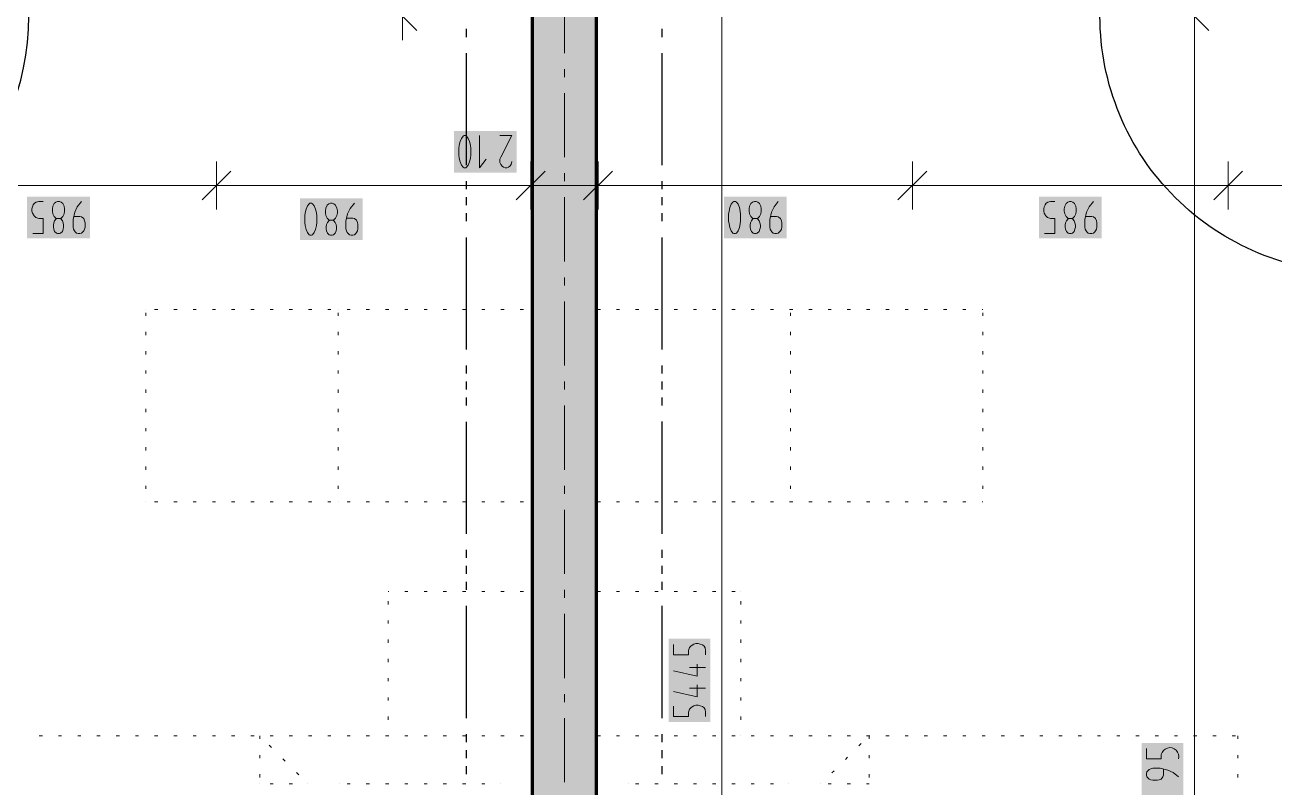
# Model space of a CAD drawing. Header units: millimetres. Extents: x 0 to 594, y 0 to 420.
# Drawn here: x 273.87 to 313.28, y 182.68 to 206.72 of the extents above; entities that cross this region are included whole.
import ezdxf

# ---------------------------------------------------------------- set-up
doc = ezdxf.new("R2010")
doc.units = ezdxf.units.MM
doc.header["$LTSCALE"] = 8
for name, color, linetype in [('PDF_Dvere', 7, 'Continuous'), ('PDF_Koty delkove', 7, 'Continuous'), ('PDF_Nabytek', 7, 'Continuous'), ('PDF_Osy hlavni', 7, 'Continuous'), ('PDF_Pozarni useky', 7, 'Continuous'), ('PDF_Steny obvodove nosne', 7, 'Continuous')]:
    doc.layers.add(name, color=color, linetype=linetype)

msp = doc.modelspace()

# ---------------------------------------------------------------- linework, layer by layer
at = {"layer": 'PDF_Dvere', "lineweight": 25}
for points in [[(265.927, 206.995), (265.905, 206.995), (265.905, 198.908, 0.414213), (273.993, 206.995)], [(315.06, 206.995), (315.847, 206.995), (315.847, 198.908, -0.414214), (307.76, 206.995), (308.236, 206.995)]]:
    msp.add_lwpolyline(points, format="xyb", dxfattribs=at)
at = {"layer": 'PDF_Koty delkove', "lineweight": 18}
for points in [[(295.834, 154.678), (295.834, 158.52), (295.834, 177.255), (295.834, 212.435), (295.834, 213.567), (295.834, 215.033), (295.834, 217.041), (295.834, 236.566), (295.834, 243.694)], [(310.74, 158.52), (310.74, 197.784), (310.74, 206.995), (310.74, 208.461), (310.74, 238.437), (310.74, 241.166), (310.74, 243.694)], [(286.225, 206.541), (285.315, 207.45)], [(311.194, 206.541), (310.285, 207.45)], [(285.77, 206.995), (285.77, 206.237)], [(288.197, 203.225), (288.197, 202.214), (288.412, 202.483)], [(288.845, 203.225), (289.223, 203.225), (288.872, 202.551), (288.845, 202.483), (288.845, 202.382), (288.872, 202.315), (288.912, 202.265), (288.953, 202.23), (289.007, 202.214), (289.06, 202.214), (289.115, 202.23), (289.155, 202.265), (289.196, 202.315), (289.223, 202.415)], [(279.907, 202.413), (279.907, 201.655), (279.907, 200.896)], [(289.815, 202.413), (289.815, 201.655), (289.815, 200.896)], [(291.938, 202.413), (291.938, 201.655), (291.938, 200.896)], [(301.845, 202.413), (301.845, 201.655), (301.845, 200.896)], [(311.803, 202.413), (311.803, 201.655), (311.803, 200.896)], [(280.362, 202.11), (279.452, 201.2)], [(290.27, 202.11), (289.36, 201.2)], [(292.393, 202.11), (291.483, 201.2)], [(302.3, 202.11), (301.39, 201.2)], [(312.258, 202.11), (311.349, 201.2)], [(263.883, 201.655), (269.949, 201.655), (279.907, 201.655), (289.815, 201.655), (291.938, 201.655), (301.845, 201.655), (311.577, 201.655), (311.803, 201.655), (315.358, 201.655), (317.869, 201.655), (318.628, 201.655)], [(274.118, 200.138), (274.442, 200.138), (274.442, 200.609), (274.306, 200.609), (274.212, 200.644), (274.158, 200.694), (274.105, 200.778), (274.091, 200.845), (274.091, 200.913), (274.105, 200.98), (274.131, 201.047), (274.172, 201.098), (274.225, 201.132), (274.306, 201.149)], [(274.306, 201.149), (274.442, 201.149)], [(274.753, 200.761), (274.792, 200.677), (274.847, 200.626), (274.873, 200.609), (274.982, 200.609), (275.009, 200.626), (275.063, 200.677), (275.103, 200.761), (275.117, 200.845), (275.117, 200.913), (275.103, 200.996), (275.063, 201.081), (275.009, 201.132), (274.954, 201.149), (274.901, 201.149), (274.847, 201.132), (274.792, 201.081), (274.753, 200.996), (274.739, 200.913)], [(275.657, 201.149), (275.521, 200.98), (275.44, 200.811), (275.387, 200.576), (275.387, 200.339), (275.401, 200.273), (275.427, 200.222), (275.454, 200.189), (275.495, 200.154), (275.549, 200.138), (275.602, 200.138), (275.657, 200.154), (275.697, 200.189), (275.724, 200.222), (275.751, 200.273), (275.765, 200.339), (275.765, 200.475), (275.751, 200.542), (275.724, 200.609), (275.657, 200.66), (275.602, 200.677), (275.414, 200.677)], [(284.259, 201.096), (284.124, 200.927), (284.042, 200.758), (283.989, 200.523), (283.989, 200.286), (284.003, 200.219), (284.03, 200.169), (284.056, 200.136)], [(296.054, 200.744), (296.054, 200.542), (296.068, 200.441), (296.095, 200.323), (296.135, 200.222), (296.189, 200.154), (296.216, 200.138), (296.27, 200.138), (296.297, 200.154), (296.351, 200.222), (296.391, 200.323), (296.419, 200.441), (296.432, 200.542), (296.432, 200.744), (296.419, 200.845), (296.391, 200.963), (296.351, 201.064), (296.297, 201.132), (296.27, 201.149), (296.216, 201.149), (296.189, 201.132)], [(296.189, 201.132), (296.135, 201.064), (296.095, 200.963), (296.068, 200.845), (296.054, 200.744)], [(297.067, 200.761), (297.08, 200.845), (297.08, 200.913), (297.067, 200.996), (297.026, 201.081), (296.972, 201.132), (296.918, 201.149), (296.864, 201.149), (296.81, 201.132), (296.756, 201.081), (296.716, 200.996), (296.702, 200.913)], [(297.62, 201.149), (297.485, 200.98), (297.404, 200.811), (297.35, 200.576), (297.35, 200.339), (297.364, 200.273), (297.391, 200.222), (297.417, 200.189), (297.458, 200.154), (297.512, 200.138), (297.566, 200.138), (297.62, 200.154), (297.66, 200.189), (297.687, 200.222), (297.715, 200.273), (297.729, 200.339), (297.729, 200.475), (297.715, 200.542), (297.687, 200.609), (297.62, 200.66), (297.566, 200.677), (297.377, 200.677)], [(306.014, 200.138), (306.338, 200.138), (306.338, 200.609), (306.202, 200.609), (306.109, 200.644), (306.054, 200.694), (306.001, 200.778), (305.987, 200.845), (305.987, 200.913), (306.001, 200.98), (306.027, 201.047), (306.068, 201.098), (306.121, 201.132), (306.202, 201.149), (306.338, 201.149)], [(307.553, 201.149), (307.418, 200.98), (307.337, 200.811), (307.283, 200.576), (307.283, 200.339)], [(274.739, 200.913), (274.739, 200.845), (274.753, 200.761)], [(274.982, 200.609), (275.009, 200.592), (275.049, 200.542), (275.076, 200.475), (275.09, 200.407), (275.09, 200.339), (275.076, 200.273), (275.049, 200.205), (274.995, 200.154), (274.954, 200.138), (274.901, 200.138), (274.86, 200.154), (274.806, 200.205), (274.779, 200.273), (274.766, 200.339), (274.766, 200.407), (274.779, 200.475), (274.806, 200.542), (274.847, 200.592), (274.873, 200.609)], [(284.056, 200.136), (284.097, 200.101), (284.151, 200.085), (284.205, 200.085), (284.259, 200.101), (284.299, 200.136), (284.326, 200.169), (284.354, 200.219), (284.367, 200.286), (284.367, 200.422), (284.354, 200.488), (284.326, 200.556), (284.259, 200.607), (284.205, 200.624), (284.016, 200.624)], [(296.702, 200.913), (296.702, 200.845), (296.716, 200.761), (296.756, 200.677), (296.81, 200.626), (296.837, 200.609), (296.945, 200.609), (296.972, 200.626), (297.026, 200.677), (297.067, 200.761)], [(296.945, 200.609), (296.972, 200.592), (297.012, 200.542), (297.039, 200.475), (297.053, 200.407), (297.053, 200.339), (297.039, 200.273), (297.012, 200.205), (296.958, 200.154), (296.918, 200.138), (296.864, 200.138), (296.824, 200.154), (296.769, 200.205), (296.743, 200.273), (296.729, 200.339), (296.729, 200.407), (296.743, 200.475), (296.769, 200.542), (296.81, 200.592), (296.837, 200.609)], [(306.676, 200.273), (306.662, 200.339), (306.662, 200.407), (306.676, 200.475), (306.702, 200.542), (306.743, 200.592), (306.77, 200.609)], [(306.878, 200.609), (306.905, 200.592), (306.945, 200.542), (306.972, 200.475), (306.986, 200.407), (306.986, 200.339), (306.972, 200.273), (306.945, 200.205), (306.891, 200.154), (306.851, 200.138), (306.797, 200.138), (306.757, 200.154), (306.702, 200.205), (306.676, 200.273)], [(307.283, 200.339), (307.297, 200.273), (307.324, 200.222), (307.35, 200.189), (307.391, 200.154), (307.445, 200.138), (307.499, 200.138), (307.553, 200.154), (307.593, 200.189), (307.62, 200.222), (307.648, 200.273), (307.661, 200.339), (307.661, 200.475), (307.648, 200.542), (307.62, 200.609), (307.553, 200.66), (307.499, 200.677), (307.31, 200.677)], [(283.584, 200.556), (283.611, 200.539), (283.651, 200.488), (283.678, 200.422), (283.692, 200.354), (283.692, 200.286), (283.678, 200.219), (283.651, 200.152), (283.597, 200.101), (283.556, 200.085), (283.503, 200.085), (283.462, 200.101), (283.408, 200.152), (283.381, 200.219), (283.368, 200.286), (283.368, 200.354), (283.381, 200.422)], [(283.381, 200.422), (283.408, 200.488), (283.449, 200.539), (283.475, 200.556)], [(294.318, 187.178), (294.318, 186.854), (294.789, 186.854), (294.789, 186.989), (294.823, 187.083), (294.874, 187.137), (294.957, 187.191), (295.024, 187.205), (295.092, 187.205), (295.16, 187.191), (295.226, 187.164), (295.277, 187.124), (295.311, 187.07), (295.328, 186.989), (295.328, 186.854)], [(295.059, 186.557), (295.059, 186.178), (294.318, 186.341)], [(295.328, 186.449), (294.823, 186.449)], [(295.059, 185.908), (295.059, 185.53), (294.318, 185.693)], [(295.328, 185.801), (294.823, 185.801)], [(294.318, 185.234), (294.318, 184.91), (294.789, 184.91), (294.789, 185.045), (294.823, 185.139), (294.874, 185.193), (294.957, 185.247), (295.024, 185.26), (295.092, 185.26), (295.16, 185.247), (295.226, 185.22), (295.277, 185.179), (295.311, 185.126), (295.328, 185.045), (295.328, 184.91)], [(310.234, 183.001), (310.065, 183.136), (309.896, 183.217), (309.661, 183.271), (309.424, 183.271), (309.358, 183.257), (309.307, 183.23), (309.274, 183.204), (309.239, 183.163), (309.223, 183.109), (309.223, 183.055), (309.239, 183.001), (309.274, 182.961), (309.307, 182.934), (309.358, 182.906), (309.424, 182.893), (309.56, 182.893), (309.626, 182.906), (309.694, 182.934), (309.745, 183.001), (309.762, 183.055), (309.762, 183.244)]]:
    msp.add_lwpolyline(points, dxfattribs=at)
for points in [[(287.549, 202.82), (287.549, 202.617), (287.563, 202.517), (287.589, 202.399), (287.63, 202.298), (287.683, 202.23), (287.711, 202.214), (287.764, 202.214), (287.792, 202.23), (287.845, 202.298), (287.886, 202.399), (287.913, 202.517), (287.927, 202.617), (287.927, 202.82), (287.913, 202.921), (287.886, 203.039), (287.845, 203.14), (287.792, 203.208), (287.764, 203.225), (287.711, 203.225), (287.683, 203.208), (287.63, 203.14), (287.589, 203.039), (287.563, 202.921)], [(282.693, 200.691), (282.693, 200.488), (282.707, 200.388), (282.733, 200.27), (282.774, 200.169), (282.827, 200.101), (282.855, 200.085), (282.908, 200.085), (282.936, 200.101), (282.989, 200.169), (283.03, 200.27), (283.057, 200.388), (283.071, 200.488), (283.071, 200.691), (283.057, 200.792), (283.03, 200.91), (282.989, 201.011), (282.936, 201.079), (282.908, 201.096), (282.855, 201.096), (282.827, 201.079), (282.774, 201.011), (282.733, 200.91), (282.707, 200.792)], [(283.341, 200.859), (283.341, 200.792), (283.355, 200.708), (283.394, 200.624), (283.449, 200.573), (283.475, 200.556), (283.584, 200.556), (283.611, 200.573), (283.665, 200.624), (283.706, 200.708), (283.719, 200.792), (283.719, 200.859), (283.706, 200.943), (283.665, 201.028), (283.611, 201.079), (283.556, 201.096), (283.503, 201.096), (283.449, 201.079), (283.394, 201.028), (283.355, 200.943)], [(306.635, 200.913), (306.635, 200.845), (306.649, 200.761), (306.689, 200.677), (306.743, 200.626), (306.77, 200.609), (306.878, 200.609), (306.905, 200.626), (306.959, 200.677), (307, 200.761), (307.013, 200.845), (307.013, 200.913), (307, 200.996), (306.959, 201.081), (306.905, 201.132), (306.851, 201.149), (306.797, 201.149), (306.743, 201.132), (306.689, 201.081), (306.649, 200.996)]]:
    msp.add_lwpolyline(points, close=True, dxfattribs=at)
msp.add_lwpolyline([(309.223, 183.892), (309.223, 183.568), (309.694, 183.568), (309.694, 183.703, -1.034077), (310.234, 183.568)], format="xyb", dxfattribs=at)
at = {"layer": 'PDF_Koty delkove', "color": 7, "lineweight": 18, "true_color": 0xffffff, "transparency": 33554559}
for points in [[(289.375, 203.377), (287.397, 203.377), (289.375, 202.062), (287.397, 202.062)], [(275.917, 201.301), (273.939, 201.301), (275.917, 199.987), (273.939, 199.987)], [(284.519, 201.248), (282.542, 201.248), (284.519, 199.933), (282.542, 199.933)], [(297.88, 201.301), (295.903, 201.301), (297.88, 199.987), (295.903, 199.987)], [(307.813, 201.301), (305.836, 201.301), (307.813, 199.987), (305.836, 199.987)], [(295.48, 184.73), (295.48, 187.356), (294.166, 184.73), (294.166, 187.356)], [(310.386, 181.445), (310.386, 184.07), (309.071, 181.445), (309.071, 184.07)]]:
    msp.add_solid(points, dxfattribs=at)
at = {"layer": 'PDF_Nabytek', "lineweight": 13}
for points in [[(277.683, 197.745), (277.683, 197.745)], [(277.683, 197.745), (277.683, 197.745)], [(277.683, 197.745), (277.683, 197.745)], [(277.683, 197.541), (277.683, 197.642)], [(277.683, 197.541), (277.683, 197.642)], [(278.059, 197.745), (277.958, 197.745)], [(278.666, 197.745), (278.565, 197.745)], [(279.272, 197.745), (279.171, 197.745)], [(279.879, 197.745), (279.778, 197.745)], [(280.485, 197.745), (280.384, 197.745)], [(281.092, 197.745), (280.991, 197.745)], [(281.699, 197.745), (281.597, 197.745)], [(282.305, 197.745), (282.204, 197.745)], [(282.912, 197.745), (282.811, 197.745)], [(283.518, 197.745), (283.417, 197.745)], [(283.749, 197.745), (283.749, 197.745)], [(283.749, 197.541), (283.749, 197.642)], [(284.125, 197.745), (284.024, 197.745)], [(284.731, 197.745), (284.63, 197.745)], [(285.338, 197.745), (285.237, 197.745)], [(285.945, 197.745), (285.843, 197.745)], [(286.551, 197.745), (286.45, 197.745)], [(287.158, 197.745), (287.057, 197.745)], [(287.764, 197.745), (287.663, 197.745)], [(288.371, 197.745), (288.27, 197.745)], [(288.977, 197.745), (288.876, 197.745)], [(289.584, 197.745), (289.483, 197.745)], [(289.815, 197.745), (289.815, 197.745)], [(292.01, 197.745), (291.938, 197.745)], [(291.938, 197.745), (291.938, 197.745)], [(292.617, 197.745), (292.516, 197.745)], [(293.224, 197.745), (293.122, 197.745)], [(293.83, 197.745), (293.729, 197.745)], [(294.437, 197.745), (294.336, 197.745)], [(295.043, 197.745), (294.942, 197.745)], [(295.65, 197.745), (295.549, 197.745)], [(296.256, 197.745), (296.155, 197.745)], [(296.863, 197.745), (296.762, 197.745)], [(297.47, 197.745), (297.369, 197.745)], [(298.076, 197.745), (297.975, 197.745)], [(298.004, 197.745), (298.004, 197.745)], [(298.004, 197.541), (298.004, 197.642)], [(298.683, 197.745), (298.582, 197.745)], [(299.289, 197.745), (299.188, 197.745)], [(299.896, 197.745), (299.795, 197.745)], [(300.503, 197.745), (300.401, 197.745)], [(301.109, 197.745), (301.008, 197.745)], [(301.716, 197.745), (301.615, 197.745)], [(302.322, 197.745), (302.221, 197.745)], [(302.929, 197.745), (302.828, 197.745)], [(303.535, 197.745), (303.434, 197.745)], [(304.069, 197.745), (304.041, 197.745)], [(304.069, 197.745), (304.069, 197.745)], [(304.069, 197.745), (304.069, 197.745)], [(304.069, 197.745), (304.069, 197.745)], [(304.069, 197.541), (304.069, 197.642), (304.069, 197.541)], [(277.683, 196.934), (277.683, 197.035), (277.683, 196.934)], [(283.749, 196.934), (283.749, 197.035)], [(298.004, 196.934), (298.004, 197.035)], [(304.069, 196.934), (304.069, 197.035), (304.069, 196.934)], [(277.683, 196.327), (277.683, 196.429), (277.683, 196.327)], [(283.749, 196.327), (283.749, 196.429)], [(298.004, 196.327), (298.004, 196.429)], [(304.069, 196.327), (304.069, 196.429)], [(304.069, 196.327), (304.069, 196.429)], [(277.683, 195.721), (277.683, 195.822), (277.683, 195.721)], [(283.749, 195.721), (283.749, 195.822)], [(298.004, 195.721), (298.004, 195.822)], [(304.069, 195.721), (304.069, 195.822)], [(304.069, 195.721), (304.069, 195.822)], [(277.683, 195.114), (277.683, 195.215)], [(277.683, 195.114), (277.683, 195.215)], [(283.749, 195.114), (283.749, 195.215)], [(298.004, 195.114), (298.004, 195.215)], [(304.069, 195.114), (304.069, 195.215)], [(304.069, 195.114), (304.069, 195.215)], [(277.683, 194.508), (277.683, 194.609)], [(277.683, 194.508), (277.683, 194.609)], [(283.749, 194.508), (283.749, 194.609)], [(298.004, 194.508), (298.004, 194.609)], [(304.069, 194.508), (304.069, 194.609)], [(304.069, 194.508), (304.069, 194.609)], [(277.683, 193.901), (277.683, 194.002)], [(277.683, 193.901), (277.683, 194.002)], [(283.749, 193.901), (283.749, 194.002)], [(298.004, 193.901), (298.004, 194.002)], [(304.069, 194.002), (304.069, 193.901), (304.069, 194.002)], [(277.683, 193.295), (277.683, 193.396)], [(277.683, 193.295), (277.683, 193.396)], [(283.749, 193.295), (283.749, 193.396)], [(298.004, 193.295), (298.004, 193.396)], [(304.069, 193.295), (304.069, 193.396), (304.069, 193.295)], [(277.683, 192.789), (277.683, 192.688), (277.683, 192.789)], [(283.749, 192.688), (283.749, 192.789)], [(298.004, 192.688), (298.004, 192.789)], [(304.069, 192.688), (304.069, 192.789), (304.069, 192.688)], [(277.683, 192.081), (277.683, 192.182), (277.683, 192.081)], [(283.749, 192.081), (283.749, 192.182)], [(298.004, 192.081), (298.004, 192.182)], [(304.069, 192.081), (304.069, 192.182)], [(304.069, 192.081), (304.069, 192.182)], [(277.683, 191.679), (277.683, 191.679)], [(277.683, 191.679), (277.683, 191.679)], [(277.683, 191.679), (277.683, 191.679)], [(278.059, 191.679), (277.958, 191.679)], [(278.666, 191.679), (278.565, 191.679)], [(279.272, 191.679), (279.171, 191.679)], [(279.879, 191.679), (279.778, 191.679)], [(280.485, 191.679), (280.384, 191.679)], [(281.092, 191.679), (280.991, 191.679)], [(281.699, 191.679), (281.597, 191.679)], [(282.305, 191.679), (282.204, 191.679)], [(282.912, 191.679), (282.811, 191.679)], [(283.518, 191.679), (283.417, 191.679)], [(283.749, 191.679), (283.749, 191.679)], [(284.125, 191.679), (284.024, 191.679)], [(284.731, 191.679), (284.63, 191.679)], [(285.338, 191.679), (285.237, 191.679)], [(285.945, 191.679), (285.843, 191.679)], [(286.551, 191.679), (286.45, 191.679)], [(287.158, 191.679), (287.057, 191.679)], [(287.764, 191.679), (287.663, 191.679)], [(288.371, 191.679), (288.27, 191.679)], [(288.977, 191.679), (288.876, 191.679)], [(289.584, 191.679), (289.483, 191.679)], [(289.815, 191.679), (289.815, 191.679)], [(292.01, 191.679), (291.938, 191.679)], [(291.938, 191.679), (291.938, 191.679)], [(292.617, 191.679), (292.516, 191.679)], [(293.224, 191.679), (293.122, 191.679)], [(293.83, 191.679), (293.729, 191.679)], [(294.437, 191.679), (294.336, 191.679)], [(295.043, 191.679), (294.942, 191.679)], [(295.65, 191.679), (295.549, 191.679)], [(296.256, 191.679), (296.155, 191.679)], [(296.863, 191.679), (296.762, 191.679)], [(297.47, 191.679), (297.369, 191.679)], [(298.076, 191.679), (297.975, 191.679)], [(298.004, 191.679), (298.004, 191.679)], [(298.683, 191.679), (298.582, 191.679)], [(299.289, 191.679), (299.188, 191.679)], [(299.896, 191.679), (299.795, 191.679)], [(300.503, 191.679), (300.401, 191.679)], [(301.109, 191.679), (301.008, 191.679)], [(301.716, 191.679), (301.615, 191.679)], [(302.322, 191.679), (302.221, 191.679)], [(302.929, 191.679), (302.828, 191.679)], [(303.535, 191.679), (303.434, 191.679)], [(304.069, 191.679), (304.041, 191.679)], [(304.069, 191.679), (304.069, 191.679)], [(304.069, 191.679), (304.069, 191.679)], [(304.069, 191.679), (304.069, 191.679)], [(285.316, 188.849), (285.316, 188.849)], [(285.338, 188.849), (285.316, 188.849)], [(285.316, 188.849), (285.316, 188.849)], [(285.945, 188.849), (285.843, 188.849)], [(286.551, 188.849), (286.45, 188.849)], [(287.158, 188.849), (287.057, 188.849)], [(287.764, 188.849), (287.663, 188.849)], [(288.371, 188.849), (288.27, 188.849)], [(288.977, 188.849), (288.876, 188.849)], [(289.584, 188.849), (289.483, 188.849)], [(289.865, 188.849), (289.865, 188.849)], [(289.865, 188.849), (289.865, 188.849)], [(291.887, 188.849), (291.887, 188.849)], [(291.887, 188.849), (291.887, 188.849)], [(292.01, 188.849), (291.909, 188.849)], [(292.617, 188.849), (292.516, 188.849)], [(293.224, 188.849), (293.122, 188.849)], [(293.83, 188.849), (293.729, 188.849)], [(294.437, 188.849), (294.336, 188.849)], [(295.043, 188.849), (294.942, 188.849)], [(295.65, 188.849), (295.549, 188.849)], [(296.256, 188.849), (296.155, 188.849)], [(296.436, 188.849), (296.436, 188.849)], [(296.436, 188.849), (296.436, 188.849)], [(285.316, 188.442), (285.316, 188.543)], [(289.865, 188.442), (289.865, 188.543)], [(291.887, 188.442), (291.887, 188.543)], [(296.436, 188.442), (296.436, 188.543)], [(285.316, 187.835), (285.316, 187.936)], [(289.865, 187.835), (289.865, 187.936)], [(291.887, 187.835), (291.887, 187.936)], [(296.436, 187.835), (296.436, 187.936)], [(285.316, 187.229), (285.316, 187.33)], [(289.865, 187.229), (289.865, 187.33)], [(291.887, 187.229), (291.887, 187.33)], [(296.436, 187.229), (296.436, 187.33)], [(285.316, 186.622), (285.316, 186.723)], [(289.865, 186.622), (289.865, 186.723)], [(291.887, 186.622), (291.887, 186.723)], [(296.436, 186.622), (296.436, 186.723)], [(285.316, 186.016), (285.316, 186.117)], [(289.865, 186.016), (289.865, 186.117)], [(291.887, 186.016), (291.887, 186.117)], [(296.436, 186.016), (296.436, 186.117)], [(285.316, 185.409), (285.316, 185.51)], [(289.865, 185.409), (289.865, 185.51)], [(291.887, 185.409), (291.887, 185.51)], [(296.436, 185.409), (296.436, 185.51)], [(285.316, 184.802), (285.316, 184.903)], [(289.865, 184.802), (289.865, 184.903)], [(291.887, 184.802), (291.887, 184.903)], [(296.436, 184.802), (296.436, 184.903)], [(274.42, 184.299), (274.318, 184.299)], [(275.026, 184.299), (274.925, 184.299)], [(275.633, 184.299), (275.532, 184.299)], [(276.239, 184.299), (276.138, 184.299)], [(276.846, 184.299), (276.745, 184.299)], [(277.452, 184.299), (277.351, 184.299)], [(278.059, 184.299), (277.958, 184.299)], [(278.666, 184.299), (278.565, 184.299)], [(279.272, 184.299), (279.171, 184.299)], [(279.879, 184.299), (279.778, 184.299)], [(280.485, 184.299), (280.384, 184.299)], [(281.092, 184.299), (280.991, 184.299)], [(281.272, 184.299), (281.272, 184.299)], [(281.272, 184.299), (281.272, 184.299)], [(281.272, 184.196), (281.272, 184.297)], [(281.699, 184.299), (281.597, 184.299)], [(282.305, 184.299), (282.204, 184.299)], [(282.912, 184.299), (282.811, 184.299)], [(283.518, 184.299), (283.417, 184.299)], [(284.125, 184.299), (284.024, 184.299)], [(284.731, 184.299), (284.63, 184.299)], [(285.338, 184.299), (285.237, 184.299)], [(285.316, 184.299), (285.316, 184.299)], [(285.945, 184.299), (285.843, 184.299)], [(286.551, 184.299), (286.45, 184.299)], [(287.158, 184.299), (287.057, 184.299)], [(287.764, 184.299), (287.663, 184.299)], [(288.371, 184.299), (288.27, 184.299)], [(288.977, 184.299), (288.876, 184.299)], [(289.584, 184.299), (289.483, 184.299)], [(289.865, 184.299), (289.865, 184.299)], [(289.865, 184.299), (289.865, 184.299)], [(289.865, 184.299), (289.865, 184.299)], [(289.865, 184.196), (289.865, 184.297)], [(291.887, 184.299), (291.887, 184.299)], [(291.887, 184.299), (291.887, 184.299)], [(291.887, 184.299), (291.887, 184.299)], [(291.887, 184.196), (291.887, 184.297)], [(292.01, 184.299), (291.909, 184.299)], [(292.617, 184.299), (292.516, 184.299)], [(293.224, 184.299), (293.122, 184.299)], [(293.83, 184.299), (293.729, 184.299)], [(294.437, 184.299), (294.336, 184.299)], [(295.043, 184.299), (294.942, 184.299)], [(295.65, 184.299), (295.549, 184.299)], [(296.256, 184.299), (296.155, 184.299)], [(296.436, 184.299), (296.436, 184.299)], [(296.863, 184.299), (296.762, 184.299)], [(297.47, 184.299), (297.369, 184.299)], [(298.076, 184.299), (297.975, 184.299)], [(298.683, 184.299), (298.582, 184.299)], [(299.289, 184.299), (299.188, 184.299)], [(299.896, 184.299), (299.795, 184.299)], [(300.163, 183.981), (300.234, 184.053)], [(300.503, 184.299), (300.401, 184.299)], [(300.48, 184.299), (300.48, 184.299)], [(300.48, 184.299), (300.48, 184.299)], [(300.48, 184.196), (300.48, 184.297)], [(301.109, 184.299), (301.008, 184.299)], [(301.716, 184.299), (301.615, 184.299)], [(302.322, 184.299), (302.221, 184.299)], [(302.929, 184.299), (302.828, 184.299)], [(303.535, 184.299), (303.434, 184.299)], [(304.142, 184.299), (304.041, 184.299)], [(304.749, 184.299), (304.647, 184.299)], [(305.355, 184.299), (305.254, 184.299)], [(305.962, 184.299), (305.861, 184.299)], [(306.568, 184.299), (306.467, 184.299)], [(307.175, 184.299), (307.074, 184.299)], [(307.781, 184.299), (307.68, 184.299)], [(308.388, 184.299), (308.287, 184.299)], [(308.995, 184.299), (308.894, 184.299)], [(309.601, 184.299), (309.5, 184.299)], [(310.208, 184.299), (310.107, 184.299)], [(310.814, 184.299), (310.713, 184.299)], [(311.421, 184.299), (311.32, 184.299)], [(312.028, 184.299), (311.926, 184.299)], [(312.106, 184.299), (312.106, 184.299)], [(312.106, 184.299), (312.106, 184.299)], [(312.106, 184.196), (312.106, 184.297)], [(281.272, 183.589), (281.272, 183.69)], [(281.643, 183.928), (281.571, 184)], [(289.865, 183.589), (289.865, 183.69)], [(291.887, 183.589), (291.887, 183.69)], [(300.48, 183.589), (300.48, 183.69)], [(312.106, 183.589), (312.106, 183.69)], [(282.072, 183.5), (282, 183.571)], [(299.734, 183.553), (299.805, 183.624)], [(281.272, 182.983), (281.272, 183.084)], [(282.501, 183.071), (282.429, 183.142)], [(289.865, 182.983), (289.865, 183.084)], [(291.887, 182.983), (291.887, 183.084)], [(299.305, 183.124), (299.376, 183.195)], [(300.48, 182.983), (300.48, 183.084)], [(312.106, 182.983), (312.106, 183.084)], [(281.272, 182.783), (281.272, 182.783)], [(281.272, 182.783), (281.272, 182.783)], [(281.699, 182.783), (281.597, 182.783)], [(282.305, 182.783), (282.204, 182.783)], [(282.788, 182.783), (282.788, 182.783)], [(282.788, 182.783), (282.788, 182.783)], [(282.788, 182.783), (282.788, 182.783)], [(283.799, 182.783), (283.799, 182.783)], [(283.799, 182.783), (283.799, 182.783)], [(284.125, 182.783), (284.024, 182.783)], [(284.731, 182.783), (284.63, 182.783)], [(285.338, 182.783), (285.237, 182.783)], [(285.945, 182.783), (285.843, 182.783)], [(286.551, 182.783), (286.45, 182.783)], [(287.158, 182.783), (287.057, 182.783)], [(287.764, 182.783), (287.663, 182.783)], [(288.371, 182.783), (288.27, 182.783)], [(288.854, 182.783), (288.854, 182.783)], [(288.854, 182.783), (288.854, 182.783)], [(292.898, 182.783), (292.898, 182.783)], [(292.898, 182.783), (292.898, 182.783)], [(293.224, 182.783), (293.122, 182.783)], [(293.83, 182.783), (293.729, 182.783)], [(294.437, 182.783), (294.336, 182.783)], [(295.043, 182.783), (294.942, 182.783)], [(295.65, 182.783), (295.549, 182.783)], [(296.256, 182.783), (296.155, 182.783)], [(296.863, 182.783), (296.762, 182.783)], [(297.47, 182.783), (297.369, 182.783)], [(297.953, 182.783), (297.953, 182.783)], [(297.953, 182.783), (297.953, 182.783)], [(298.964, 182.783), (298.964, 182.783)], [(298.964, 182.783), (298.964, 182.783)], [(298.964, 182.783), (298.964, 182.783)], [(299.289, 182.783), (299.188, 182.783)], [(299.896, 182.783), (299.795, 182.783)], [(300.48, 182.783), (300.401, 182.783)], [(300.48, 182.783), (300.48, 182.783)], [(300.48, 182.783), (300.48, 182.783)]]:
    msp.add_lwpolyline(points, dxfattribs=at)
at = {"layer": 'PDF_Osy hlavni', "lineweight": 18}
for points in [[(290.876, 205.831), (290.876, 207.852)], [(290.876, 205.072), (290.876, 205.325)], [(290.876, 202.545), (290.876, 204.567)], [(290.876, 201.787), (290.876, 202.039)], [(290.876, 199.259), (290.876, 201.281)], [(290.876, 198.501), (290.876, 198.754)], [(290.876, 195.974), (290.876, 197.996)], [(290.876, 195.215), (290.876, 195.468)], [(290.876, 192.688), (290.876, 194.71)], [(290.876, 191.93), (290.876, 192.182)], [(290.876, 189.402), (290.876, 191.424)], [(290.876, 188.644), (290.876, 188.897)], [(290.876, 186.117), (290.876, 188.139)], [(290.876, 185.358), (290.876, 185.611)], [(290.876, 182.831), (290.876, 184.853)]]:
    msp.add_lwpolyline(points, dxfattribs=at)
at = {"layer": 'PDF_Pozarni useky', "lineweight": 30}
for points in [[(287.793, 206.336), (287.793, 206.589)], [(293.96, 206.336), (293.96, 206.589)], [(287.793, 202.292), (287.793, 205.831)], [(293.96, 202.292), (293.96, 205.831)], [(287.793, 201.534), (287.793, 201.787)], [(293.96, 201.534), (293.96, 201.787)], [(287.793, 201.028), (287.793, 201.281)], [(293.96, 201.029), (293.96, 201.281)], [(287.793, 200.523), (287.793, 200.776)], [(293.96, 200.523), (293.96, 200.776)], [(287.793, 196.479), (287.793, 200.017)], [(293.96, 196.479), (293.96, 200.018)], [(287.793, 195.721), (287.793, 195.974)], [(293.96, 195.721), (293.96, 195.974)], [(287.793, 195.215), (287.793, 195.468)], [(293.96, 195.216), (293.96, 195.468)], [(287.793, 194.71), (287.793, 194.963)], [(293.96, 194.71), (293.96, 194.963)], [(287.793, 190.666), (287.793, 194.204)], [(293.96, 190.666), (293.96, 194.205)], [(287.793, 189.908), (287.793, 190.161)], [(293.96, 189.908), (293.96, 190.161)], [(287.793, 189.402), (287.793, 189.655)], [(293.96, 189.403), (293.96, 189.655)], [(287.793, 188.897), (287.793, 189.15)], [(293.96, 188.897), (293.96, 189.15)], [(287.793, 184.853), (287.793, 188.391)], [(293.96, 184.853), (293.96, 188.392)], [(287.793, 184.095), (287.793, 184.347)], [(293.96, 184.095), (293.96, 184.348)], [(287.793, 183.589), (287.793, 183.842)], [(293.96, 183.59), (293.96, 183.842)], [(287.793, 183.084), (287.793, 183.336)], [(293.96, 183.084), (293.96, 183.337)]]:
    msp.add_lwpolyline(points, dxfattribs=at)
at = {"layer": 'PDF_Steny obvodove nosne', "lineweight": 70}
msp.add_lwpolyline([(291.887, 156.144), (291.887, 158.52), (291.887, 236.566), (291.887, 239.144), (289.865, 239.144), (289.865, 236.566), (289.865, 158.52), (289.865, 156.144)], close=True, dxfattribs=at)
at = {"layer": 'PDF_Steny obvodove nosne', "color": 9, "lineweight": 9, "true_color": 0xc0c0c0, "transparency": 33554559}
msp.add_solid([(291.887, 156.144), (291.887, 239.144), (289.865, 156.144), (289.865, 239.144)], dxfattribs=at)

doc.saveas('drawing.dxf')
